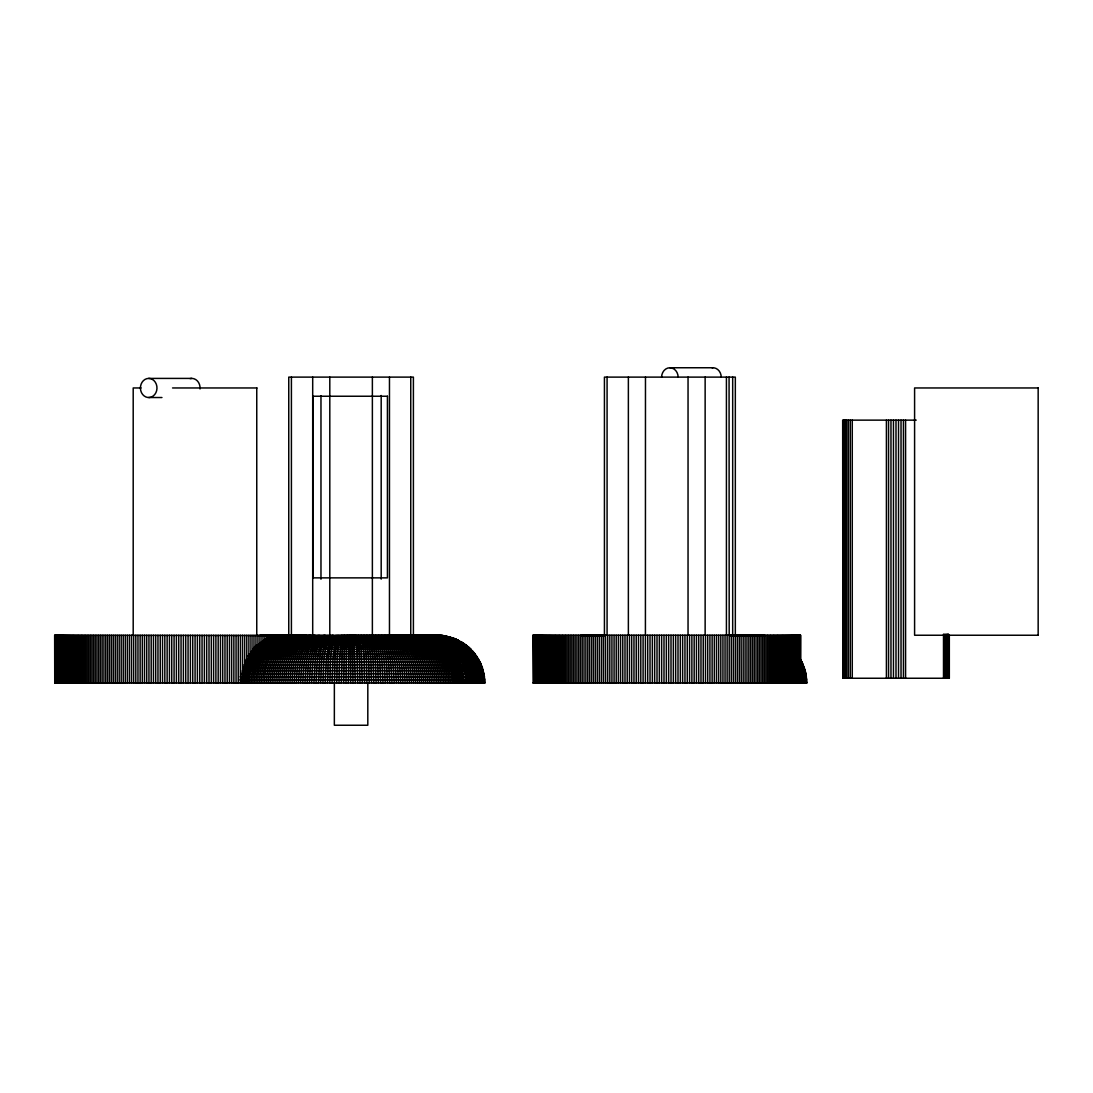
<?xml version="1.0" encoding="UTF-8"?>
<svg xmlns="http://www.w3.org/2000/svg" width="1093" height="1093" viewBox="0 0 1093 1093"><rect width="100%" height="100%" fill="white"/><g stroke="black" fill="none" stroke-linecap="round" stroke-linejoin="round"><path stroke-width="1.5" d="M345.989 683.029L346.522 649.228L347.806 635.238L356.81 635.238L357.63 636.864L359.337 653.928L359.993 683.029M348.325 683.029L349.309 635.238M338.994 683.029L339.568 659.134L341.399 640.156L343.024 635.334L347.683 635.334M341.33 683.029L342.191 651.524L344.582 635.334M343.653 683.029L344.309 651.524L346.139 635.334M332.04 683.029L332.941 659.134L335.442 641.632L337.956 635.648L343.024 635.334M334.349 683.029C335.414 667.317 333.187 649.843 339.937 635.334M336.671 683.029C337.614 667.29 335.606 650.157 341.481 635.334M325.127 683.029L326.37 659.134L329.253 643.285L332.586 636.153L338.393 635.334M327.422 683.029C328.747 667.413 326.124 648.723 335.319 635.334M329.731 683.029C330.974 667.386 328.447 649.119 336.849 635.334M318.295 683.029C320.372 671.512 316.041 635.265 333.789 635.334M320.563 683.029C322.011 667.44 319.388 647.507 330.755 635.334M322.845 683.029C324.252 667.44 321.602 647.917 332.272 635.334M313.787 683.029C315.781 669.845 312.133 638.763 329.239 635.334M316.027 683.029C317.503 667.413 315.098 646.687 327.736 635.334M304.906 683.029C306.45 667.741 304.592 635.224 326.233 635.334M307.106 683.029C308.486 667.236 306.942 645.061 321.793 635.334M309.319 683.029C310.726 667.29 308.923 645.457 323.255 635.334M311.546 683.029C312.981 667.345 310.945 645.867 324.744 635.334M298.403 683.029C299.619 667.222 299.414 636.795 320.317 635.334M300.548 683.029C301.777 666.99 301.19 643.927 317.421 635.334M302.72 683.029C304.004 667.072 303.075 644.296 318.869 635.334M292.036 683.029C292.787 666.552 294.7 636.29 315.986 635.334M294.14 683.029C295.178 666.662 295.752 642.889 313.144 635.334M296.258 683.029C297.364 666.771 297.528 643.231 314.552 635.334M285.82 683.029C286.298 665.774 289.905 636.167 311.778 635.238M287.869 683.029C288.675 666.183 290.629 641.823 309.128 635.238M289.946 683.029C290.834 666.402 292.268 642.26 310.357 635.334M279.794 683.029C279.958 665.145 285.41 635.661 307.83 635.238M281.789 683.029C282.39 665.801 285.669 641.113 304.92 635.334M283.797 683.029C284.467 665.951 287.281 641.386 306.259 635.334M272.075 683.029C272.294 664.804 278.237 639.282 299.086 635.238M273.974 683.029C273.919 664.421 281.024 635.32 303.991 635.238M275.887 683.029C276.283 665.295 281.01 640.375 300.985 635.334M277.827 683.029C278.278 665.364 282.65 640.143 302.747 635.238M264.725 683.029C263.973 662.385 275.641 632.929 300.288 635.238M266.528 683.029C266.555 664.216 274.07 638.544 295.575 635.238M268.345 683.029C268.441 664.407 275.422 638.79 296.722 635.238M270.203 683.029C270.395 664.763 276.597 639.733 297.2 635.334M257.811 683.029C257.183 662.317 269.465 634.2 293.552 635.334M259.492 683.029C259.205 663.164 269.356 636.645 292.2 635.238M261.213 683.029C261.118 663.847 269.752 638.845 291.216 635.334M262.962 683.029C262.921 664.038 271.064 638.995 292.377 635.334M251.335 683.029C251.13 663.396 261.364 640.02 282.308 635.648M252.907 683.029C252.729 663.56 262.566 640.129 283.401 635.648M254.519 683.029C254.163 662.782 265.271 637.205 287.978 635.238M256.145 683.029C256.035 663.861 265.066 640.389 285.628 635.648M245.351 683.029C244.859 661.811 258.29 637.164 281.311 635.238M246.799 683.029C246.28 661.771 259.765 636.509 283.114 635.238C260.366 637.465 247.851 662.208 248.289 683.029M249.791 683.029C248.917 660.773 264.328 633.339 289.385 635.238L287.186 635.648M241.211 683.029L242.537 670.665L246.458 659.134L478.502 659.134L472.559 651.524M242.55 683.029C241.662 660.309 258.494 634.131 283.114 635.238M243.944 683.029C243.466 661.893 256.91 637.533 279.699 635.334M350.812 635.238L350.662 683.029M357.015 635.334L423.387 635.238L436.899 637.765L448.526 645.116L456 653.928L462.216 667.673L464.361 683.029M745.303 635.334L746.205 635.334M388.507 635.334C405.64 642.862 406.268 666.716 407.265 683.029M288.935 635.334L286.038 635.648M254.573 647.097L252.702 649.228L470.905 649.228L466.219 645.116L256.554 645.116L254.573 647.097L468.624 647.097M387.086 635.334C403.877 643.231 404.055 666.826 405.134 683.029M287.322 635.238L284.904 635.648M283.797 635.648L286.967 635.238M419.043 635.238L439.782 635.334L436.981 635.238M744.893 635.648L742.12 635.334L746.874 635.648M286.065 635.334L282.595 635.334M270.285 636.864L267.84 637.765L452.475 637.765L457.981 640.156M742.475 635.334L743.445 635.334M285.683 635.334L282.704 635.648M284.385 635.238L281.625 635.648M431.339 635.334L421.707 635.238M750.235 635.648L747.626 635.334L753.856 635.648M278.551 635.648L281.639 635.238L271.31 635.648M285.341 635.238L280.587 635.648M740.289 635.648L738.021 635.334L740.111 635.334M599.142 635.648L602.571 635.334L600.112 635.648M414.22 635.648L412.102 635.334C437.186 632.97 452.734 660.787 451.819 683.029M603.172 635.648L605.522 635.334L605.618 683.029M276.597 635.648L279.904 635.238M602.503 635.648L604.88 635.334M279.548 635.648L283.456 635.238M601.478 635.648L603.896 635.334M602.134 635.648L604.525 635.334M600.467 635.648L602.912 635.334M601.109 635.648L603.541 635.334L603.541 683.029M277.567 635.648L281.639 635.238M599.483 635.648L601.97 635.334M598.527 635.648L601.041 635.334L598.185 635.648M275.655 635.648L279.603 635.238L274.739 635.648M597.256 635.648L599.811 635.334M596.669 635.648L598.923 635.334M273.537 635.648L278.783 635.238M595.781 635.648L598.076 635.334M272.977 635.648L276.707 635.238L268.728 635.648M272.13 635.648L276.707 635.238M594.592 635.648L596.723 635.334M594.906 635.648L596.915 635.238M271.023 635.648L274.985 635.238L271.515 635.334M592.952 635.648L595.644 635.334M593.759 635.648L596.436 635.334M270.517 635.648L274.548 635.238L268.017 635.648M269.739 635.648L274.985 635.238M591.668 635.648L594.414 635.334M592.16 635.648L594.879 635.334M593.909 635.238L589.25 635.648M590.657 635.648L594.141 635.334M267.334 635.648L270.395 635.334L265.421 635.648M277.321 635.334L278.264 635.238L274.001 635.334L275.969 635.238M266.255 635.648L272.99 635.238M266.023 635.648L268.892 635.334M587.952 635.648L591.668 635.334L591.559 683.029M592.748 635.334L593.704 635.238M264.465 635.648L270.668 635.238M586.394 635.648L590.439 635.334L585.151 635.648M264.274 635.648L267.198 635.334L264.492 635.334M263.413 635.648L268.454 635.238L259.287 635.648M263.235 635.648L268.728 635.238L261.473 635.648M586.19 635.648L589.127 635.334M262.306 635.648L265.9 635.334M583.402 635.648L587.214 635.334M584.386 635.648L587.815 635.334L587.747 683.029M260.448 635.648L264.274 635.334M259.984 635.648L269.643 635.238L267.744 635.334M581.913 635.648L585.534 635.334M582.678 635.648L586.19 635.334M258.809 635.648L267.539 635.238L262.156 635.334M580.725 635.648L586.982 635.238L584.209 635.334M580.834 635.648L584.892 635.334M591.04 635.334L592.256 635.238M590.234 635.334L591.573 635.238M282.527 635.238L280.997 635.334L285 635.238M270.818 635.334L272.376 635.238M280.641 635.334L282.213 635.238M279.111 635.334L280.764 635.238M589.455 635.238L585.247 635.334M277.472 635.238L275.313 635.334L277.198 635.238M586.558 635.334L588.594 635.238M266.364 635.334L268.454 635.238M272.225 635.334L274.302 635.238M265.736 635.334L267.908 635.238M271.064 635.334L273.223 635.238M269.506 635.334L271.774 635.238M269.11 635.334L271.406 635.238M286.749 635.334L289.385 635.238M263.809 635.334L266.309 635.238M268.045 635.238L262.279 635.334L266.146 635.238L263.222 635.334M584.673 635.334L587.269 635.238M262.621 635.334L266.569 635.238M271.993 635.238L261.978 635.334M269.643 635.238L266.678 635.334L266.815 640.361M661.593 377.317A9.564 8.279 -90 0 1 669.872 367.754L712.964 367.754M148.703 378.41A9.564 8.279 -90 0 1 155.875 392.742A9.564 8.279 -90 0 1 141.53 392.742A9.564 8.279 -90 0 1 148.703 378.41L191.781 378.41M141.093 387.96L133.196 387.96L133.196 635.238M172.544 387.96L256.964 387.96M1038.35 387.96L914.595 387.96L914.595 635.238L1038.35 635.238M148.703 397.524L161.955 397.524M916.221 420.136L842.676 420.136L842.84 678.247M532.919 635.238L800.595 635.238L800.582 683.029M275.327 635.648L443.348 635.648L439.878 635.334M272.799 636.153L446.436 636.153L457.639 640.156M271.283 636.864L449.483 636.864M265.435 638.872L455.398 638.872L463.213 643.285M264.178 640.156L458.254 640.156M261.937 641.632L461 641.632L466.137 645.116M259.779 643.285L463.664 643.285M250.939 651.524L473.05 651.524L466.192 645.116M800.431 659.134L799.434 659.134L804.448 670.665L806.074 683.029M245.256 661.893L479.977 661.893L482.382 667.673M244.19 664.735L481.262 664.735L479.923 661.893M804.311 683.029L802.699 670.665L799.461 661.893L801.893 661.893L803.205 664.735L799.775 664.735L802.426 673.712L803.314 683.029M243.288 667.673L482.368 667.673L484.814 679.901L239.968 679.901M242.537 670.665L483.284 670.665M799.311 670.665L805.213 670.665L806.743 679.901L799.311 679.901M240.651 673.712L483.994 673.712L482.027 667.673M799.284 673.712L805.924 673.712L804.926 670.665M240.228 676.799L484.513 676.799M806.429 676.799L799.775 676.799L800.158 683.029L800.24 635.238M842.676 678.247L949.325 678.247L949.325 635.238M54.65 683.029L484.923 683.029L484.213 676.799M532.919 683.029L806.853 683.029L806.142 676.799M762.163 635.334L757.217 635.238L760.345 635.648M758.788 635.334L753.419 635.238L757.422 635.648M432.992 635.238L440.11 635.334L434.249 635.238L437.337 635.648M436.134 635.648L430.177 635.238L433.429 635.648M753.268 635.334L748.118 635.238M435.588 635.238L438.348 635.334L434.973 635.238M434.631 635.238L439.413 635.648M433.702 635.238L438.553 635.334M432.336 635.238L437.897 635.648M432.022 635.238L434.427 635.334M435.178 635.238L437.528 635.334L433.443 635.238M430.382 635.238L433.047 635.334L431.831 635.238M434.112 635.238L436.271 635.334L431.503 635.238L435.492 635.648M428.948 635.238L434.14 635.648M429.672 635.334L427.623 635.238L430.328 635.648M427.172 635.238L432.691 635.648M437.282 635.334L435.287 635.238L438.43 635.648M432.828 635.238L434.768 635.334L433.279 635.238M424.685 635.238L426.202 635.238M431.311 635.238L433.047 635.334M430.956 635.238L432.65 635.334M421.406 635.238C445.52 635.457 461.137 660.828 460.481 683.029M429.795 635.238L431.093 635.334M427.869 635.238L428.524 635.238C452.106 636.823 468.528 660.541 467.941 683.029M414.834 635.238C437.624 637.11 449.045 662.645 448.676 683.029M413.154 635.238L416.529 635.648M412.116 635.238L415.395 635.648M425.45 635.238L426.543 635.334M410.749 377.112L410.749 635.238C433.634 636.659 444.059 663.041 443.744 683.029M761.534 635.334L765.168 635.648M762.108 635.334L765.278 635.648M439.618 635.334L442.884 635.648M760.154 635.334L763.529 635.648M760.578 635.334L764.553 635.648M438.839 635.334L442.638 635.648M438.238 635.334L450.33 637.765M758.638 635.334L762.053 635.648M759.198 635.334L762.982 635.648M437.897 635.334L441.053 635.648M440.684 635.648L54.65 635.238L54.746 683.029M761.329 635.648L757.722 635.334L757.722 683.029M756.137 635.334L759.048 635.648M759.813 635.648L756.342 635.334L759.444 635.334L759.416 683.029M758.665 635.648L752.093 635.238L755.085 635.648M433.648 635.334L436.749 635.648M753.692 635.334L757.189 635.648M431.776 635.334C455.781 636.304 473.788 659.885 473.173 683.029M752.571 635.334L756.069 635.648M751.601 635.334L754.621 635.648M408.454 635.238C430.273 638.189 438.648 663.875 438.566 683.029M750.085 635.334L753.569 635.648M428.155 635.334C451.505 637.069 467.339 660.869 466.779 683.029M751.41 635.648L748.391 635.238M752.244 635.648L748.842 635.238L748.814 683.029M747.94 635.334L751.11 635.648M746.765 635.334L749.661 635.648M425.163 635.334L427.746 635.648M423.961 635.334L423.087 635.238L425.901 635.648M407.32 635.238C428.948 638.408 436.804 664.079 436.79 683.029M745.877 635.334L748.76 635.648M424.275 635.334L426.83 635.648M744.975 635.334L747.831 635.648M422.117 635.334L424.945 635.648M743.09 635.334L745.904 635.648M422.554 635.238L423.374 635.334M423.975 635.648L420.846 635.238M421.174 635.334C443.826 637.656 456.724 662.126 456.287 683.029M743.882 635.648L741.122 635.334L741.245 683.029M421.953 635.648L420.19 635.334M419.206 635.334C441.654 637.861 453.718 662.467 453.335 683.029M740.48 635.334L742.83 635.648M739.073 635.334L741.382 635.648M739.455 635.334L741.778 635.648M417.526 635.334L419.849 635.648M740.685 635.648L736.245 635.334L738.458 635.648M418.769 635.648L416.187 635.238M739.182 635.648L737.338 635.334L737.324 683.029M415.408 635.334C437.159 638.722 447.297 663.246 447.064 683.029M738.048 635.648L734.742 635.334L736.901 635.648M405.011 635.238C426.243 638.872 433.033 664.476 433.142 683.029M735.138 635.334L737.31 635.648M733.608 635.334L735.726 635.648M411.678 635.334C433.238 638.736 442.173 663.724 442.05 683.029M732.46 635.334L734.537 635.648M410.531 635.334C431.94 638.899 440.397 663.916 440.329 683.029M733.321 635.648L731.285 635.334L731.272 683.029M403.836 635.238C424.835 639.118 431.107 664.681 431.298 683.029M730.097 635.334L732.091 635.648M728.894 635.334L730.848 635.648M406.979 635.334C427.882 639.419 434.891 664.462 434.987 683.029M446.436 636.153L443.211 635.648L451.546 637.765M442.419 635.648L446.19 636.153M442.269 635.648L445.316 636.153M442.173 635.648L448.226 636.864M403.262 635.334C423.592 640.006 429.125 665.009 429.412 683.029M441.285 635.648C464.265 638.326 482.368 660.09 481.904 683.029M440.93 635.648L446.9 636.864M440.137 635.648C462.776 638.763 480.087 660.445 479.622 683.029M419.958 635.238C442.624 637.656 455.262 662.153 454.825 683.029M439.236 635.648C462.052 638.435 479.417 660.418 478.953 683.029M438.744 635.648C461.519 638.462 478.72 660.486 478.242 683.029M438.238 635.648C460.959 638.503 477.969 660.568 477.491 683.029M437.692 635.648C460.372 638.531 477.176 660.664 476.712 683.029M437.118 635.648C459.757 638.558 476.357 660.746 475.879 683.029M436.531 635.648C459.115 638.599 475.496 660.841 475.018 683.029M435.902 635.648C458.445 638.64 474.594 660.951 474.116 683.029M434.59 635.648C457.011 638.722 472.668 661.156 472.203 683.029M399.41 635.334C419.07 640.703 423.128 665.528 423.619 683.029M433.894 635.648C456.246 638.777 471.657 661.265 471.192 683.029M401.432 635.238C421.953 639.665 427.172 665.063 427.5 683.029M433.17 635.648C455.453 638.831 470.605 661.374 470.14 683.029M432.418 635.648C454.647 638.886 469.512 661.497 469.061 683.029M395.42 635.334C414.302 641.482 416.925 666.006 417.635 683.029M425.56 635.648C447.133 639.446 459.456 662.549 459.115 683.029M400.202 635.238C420.477 639.951 425.177 665.254 425.573 683.029M394.067 635.334C412.648 641.769 414.821 666.156 415.6 683.029M424.603 635.648C446.067 639.528 458.049 662.7 457.721 683.029M392.688 635.334C410.462 641.564 412.949 666.334 413.537 683.029M391.308 635.334C409.274 642.37 410.544 666.443 411.474 683.029M389.914 635.334C407.32 642.452 408.495 666.593 409.369 683.029M418.113 635.238L417.157 635.238C439.359 638.216 450.589 662.741 450.261 683.029M445.766 636.153L456.888 640.156L467.135 647.097M444.947 636.153L450.685 637.765M443.539 636.153C464.867 640.648 480.647 661.402 480.251 683.029M385.665 635.334C402.156 643.709 401.8 666.921 402.989 683.029M384.217 635.334C400.284 644.064 399.573 667.017 400.83 683.029M426.461 635.238C450.125 636.536 466.192 660.678 465.591 683.029M397.715 635.238C417.417 640.566 421.106 665.61 421.652 683.029M382.769 635.334C398.399 644.433 397.346 667.113 398.644 683.029M381.307 635.334C396.472 644.815 395.106 667.181 396.458 683.029M449.086 636.864L452.065 637.765M379.845 635.334C394.505 645.212 392.865 667.249 394.259 683.029M448.048 636.864L450.999 637.765M447.037 636.864C467.189 642.288 481.712 662.29 481.398 683.029M446.49 636.864C466.697 642.178 481.152 662.317 480.838 683.029M396.445 635.238C415.846 640.894 419.029 665.774 419.657 683.029M378.369 635.334C392.51 645.608 390.611 667.317 392.032 683.029M376.88 635.334C390.474 646.004 388.357 667.358 389.805 683.029M375.391 635.334C388.411 646.414 386.102 667.399 387.564 683.029M452.256 637.765L455.139 638.872M451.177 637.765C469.785 644.528 484.021 662.891 483.557 683.029M450.562 637.765C469.416 644.05 482.628 663.246 482.382 683.029M373.888 635.334C386.307 646.837 383.848 667.413 385.31 683.029M370.869 635.334C381.976 647.657 379.339 667.44 380.774 683.029M455.043 638.872L465.55 645.116M457.175 640.156L451.682 637.765L465.044 645.116L475.578 656.483M369.338 635.334C379.749 648.067 377.085 667.44 378.492 683.029M367.822 635.334C377.495 648.477 374.844 667.427 376.211 683.029M366.292 635.334C375.2 648.873 372.617 667.399 373.902 683.029M460.891 641.632L472.791 651.524M460.235 641.632L467.708 647.097L474.403 653.928M460.153 641.632L462.626 643.285M364.748 635.334C372.877 649.256 370.377 667.372 371.606 683.029M355.307 635.238L356.974 649.228L357.671 683.029M463.282 643.285L465.741 645.116M363.218 635.334C370.5 649.611 368.163 667.345 369.284 683.029M361.674 635.334C368.109 649.966 365.95 667.304 366.975 683.029M413.823 635.238C435.656 638.435 445.671 663.26 445.425 683.029M468.378 647.097L470.837 649.228M360.116 635.334C365.677 650.28 363.75 667.276 364.652 683.029M601.628 635.334L601.505 683.029M353.818 635.238L355.334 683.029M469.034 649.228C477.819 658.123 482.833 670.542 482.819 683.029M358.572 635.334L361.155 649.228L362.329 683.029M472.094 651.524L477.518 659.134L481.617 667.673M474.54 653.928L476.411 656.483M474.321 653.928L479.24 661.893M476.589 656.483L481.18 664.735M476.343 656.483L478.174 659.134M475.974 656.483L477.614 659.134M800.24 659.134L801.907 661.893M478.324 659.134L479.991 661.893M799.912 659.134L801.565 661.893M477.996 659.134L479.649 661.893M799.693 659.134L801.169 661.893M476.876 659.134L481.603 670.665L483.202 683.029M801.388 661.893L803.109 664.735M479.458 661.893L481.917 667.673M800.595 661.893L803.874 670.665L805.486 683.029M800.267 661.893L803.519 670.665L805.131 683.029M799.885 661.893L803.136 670.665L804.735 683.029M352.315 635.238L352.998 683.029M803 664.735L804.311 667.673M802.672 664.735L804.011 667.673M480.934 664.735L482.218 667.673M802.18 664.735L804.885 673.712L805.801 683.029M480.264 664.735L482.519 670.665L484.131 679.901M800.267 664.735L802.931 673.712L803.833 683.029M805.213 670.665L804.216 667.673L799.721 667.673L802.18 683.029M803.847 667.673L805.049 670.665M803.765 667.673L806.265 676.799L805.828 673.712M481.849 667.673L484.349 676.799L483.898 673.712M800.308 667.673L802.768 683.029M482.259 670.665L483.871 683.029M799.98 670.665L801.538 683.029M805.377 673.712L806.689 683.029M483.461 673.712L484.718 683.029M799.994 673.712L800.868 683.029M806.197 679.901L806.374 683.029M484.267 679.901L484.377 683.029M484.035 679.901L484.144 683.029M463.104 683.029C464.142 660.855 447.242 636.29 424.972 635.238C447.911 637.561 462.325 661.415 461.806 683.029M383.056 683.029C381.594 667.427 384.162 647.247 372.371 635.334L372.371 377.112M1038.159 387.96L1038.159 635.238M949.23 635.238L949.23 678.247M948.929 635.238L948.929 678.247M948.423 634.104L948.423 678.247M947.74 634.104L947.74 678.247M946.866 634.104L946.866 678.247M945.841 634.104L945.841 678.247M944.68 634.104L944.68 678.247M943.505 634.104L943.505 678.247M905.578 420.136L905.578 678.247M903.433 420.136L903.433 678.247M901.028 420.136L901.028 678.247M898.528 420.136L898.528 678.247M896 420.136L896 678.247M893.459 420.136L893.459 678.247M890.973 420.136L890.973 678.247M888.568 420.136L888.568 678.247M886.409 420.136L886.409 678.247M852.267 420.136L852.267 678.247M850.272 420.136L850.272 678.247M848.359 420.136L848.359 678.247M846.679 420.136L846.679 678.247M845.272 420.136L845.272 678.247M844.151 420.136L844.151 678.247M843.331 420.136L843.331 678.247M800.5 635.238L800.39 683.029M800.049 635.238L799.898 683.029M799.816 683.029L799.639 635.238L799.543 683.029M799.229 635.238L799.229 683.029M798.874 635.238L798.874 683.029M798.477 635.238L798.477 683.029M798.054 635.238L798.054 683.029M797.576 635.238L797.576 683.029M797.07 635.238L797.07 683.029M796.51 635.238L796.51 683.029M795.923 635.238L795.923 683.029M795.294 635.238L795.294 683.029M794.625 635.238L794.625 683.029M793.914 635.238L793.914 683.029M793.163 635.238L793.163 683.029M792.37 635.238L792.37 683.029M791.551 635.238L791.551 683.029M790.69 635.238L790.69 683.029M789.788 635.238L789.788 683.029M788.845 635.238L788.845 683.029M787.875 635.238L787.875 683.029M786.864 635.238L786.864 683.029M785.812 635.238L785.812 683.029M784.733 635.238L784.733 683.029M783.599 635.238L783.599 683.029M782.451 635.238L782.451 683.029M781.263 635.238L781.263 683.029M780.033 635.238L780.033 683.029M778.762 635.238L778.762 683.029M777.478 635.238L777.478 683.029M776.139 635.238L776.139 683.029M774.787 635.238L774.787 683.029M773.393 635.238L773.393 683.029M771.959 635.238L771.959 683.029M770.497 635.238L770.497 683.029M769.007 635.238L769.007 683.029M767.491 635.238L767.491 683.029M765.933 635.238L765.933 683.029M764.349 635.238L764.349 683.029M762.736 635.238L762.736 683.029M761.097 635.238L761.097 683.029M756.001 635.238L756.001 683.029M754.238 635.238L754.238 683.029M752.462 635.238L752.462 683.029M750.645 635.238L750.645 683.029M746.956 635.238L746.956 683.029M745.084 635.238L745.084 683.029M743.172 635.238L743.172 683.029M739.292 635.238L739.292 683.029M735.329 683.029L735.329 377.112L604.429 377.112L604.429 635.238M733.307 635.238L733.307 683.029M732.679 377.112L732.679 635.238M729.072 377.112L729.209 683.029M727.132 635.238L727.132 683.029M726.421 377.112L726.421 635.238M725.042 635.238L725.042 683.029M722.938 635.238L722.938 683.029M720.806 635.238L720.806 683.029M718.661 635.238L718.661 683.029M716.502 635.238L716.502 683.029M714.316 635.238L714.316 683.029M712.13 635.238L712.13 683.029M709.931 635.238L709.931 683.029M707.704 635.238L707.704 683.029M705.477 635.238L705.477 683.029M705.135 377.112L705.135 635.238M703.236 635.238L703.236 683.029M700.982 635.238L700.982 683.029M698.728 635.238L698.728 683.029M696.446 635.238L696.446 683.029M694.164 635.238L694.164 683.029M691.883 635.238L691.883 683.029M689.574 635.238L689.574 683.029M688.043 377.112L688.043 635.238M687.278 635.238L687.278 683.029M684.956 635.238L684.956 683.029M682.647 635.238L682.647 683.029M680.324 635.238L680.324 683.029M678.002 635.238L678.002 683.029M675.665 635.238L675.665 683.029M673.343 635.238L673.343 683.029M671.006 635.238L671.006 683.029M668.67 635.238L668.67 683.029M666.334 635.238L666.334 683.029M663.997 635.238L663.997 683.029M661.661 635.238L661.661 683.029M659.325 635.238L659.325 683.029M657.002 635.238L657.002 683.029M654.666 635.238L654.666 683.029M652.343 635.238L652.343 683.029M650.021 635.238L650.021 683.029M647.712 635.238L647.712 683.029M645.471 377.112L645.403 683.029M643.094 635.238L643.094 683.029M640.799 635.238L640.799 683.029M638.517 635.238L638.517 683.029M636.235 635.238L636.235 683.029M633.967 635.238L633.967 683.029M631.699 635.238L631.699 683.029M629.459 635.238L629.459 683.029M628.366 377.112L628.366 635.238M627.218 635.238L627.218 683.029M624.991 635.238L624.991 683.029M622.778 635.238L622.778 683.029M620.578 635.238L620.578 683.029M618.392 635.238L618.392 683.029M616.22 635.238L616.22 683.029M614.075 635.238L614.075 683.029M611.93 635.238L611.93 683.029M609.812 635.238L609.812 683.029M607.708 635.238L607.708 683.029M607.08 377.112L607.08 635.238M599.47 635.238L599.47 683.029M597.461 635.238L597.461 683.029M595.466 635.238L595.466 683.029M593.513 635.238L593.513 683.029M589.646 635.238L589.646 683.029M585.875 635.238L585.875 683.029M584.017 635.238L584.017 683.029M582.2 635.238L582.2 683.029M580.397 635.238L580.397 683.029M578.634 635.238L578.634 683.029M576.885 635.238L576.885 683.029M575.164 635.238L575.164 683.029M573.483 635.238L573.483 683.029M571.817 635.238L571.817 683.029M570.191 635.238L570.191 683.029M568.579 635.238L568.579 683.029M567.007 635.238L567.007 683.029M565.464 635.238L565.464 683.029M563.961 635.238L563.961 683.029M562.471 635.238L562.471 683.029M561.023 635.238L561.023 683.029M559.616 635.238L559.616 683.029M558.222 635.238L558.222 683.029M556.884 635.238L556.884 683.029M555.558 635.238L555.558 683.029M554.274 635.238L554.274 683.029M553.031 635.238L553.031 683.029M551.815 635.238L551.815 683.029M550.64 635.238L550.64 683.029M549.492 635.238L549.492 683.029M548.385 635.238L548.385 683.029M547.306 635.238L547.306 683.029M546.281 635.238L546.281 683.029M545.284 635.238L545.284 683.029M544.314 635.238L544.314 683.029M543.385 635.238L543.385 683.029M542.497 635.238L542.497 683.029M541.65 635.238L541.65 683.029M540.844 635.238L540.844 683.029M540.065 635.238L540.065 683.029M539.341 635.238L539.341 683.029M538.644 635.238L538.644 683.029M537.988 635.238L537.988 683.029M537.373 635.238L537.373 683.029M536.786 635.238L536.786 683.029M536.253 635.238L536.253 683.029M535.748 635.238L535.748 683.029M535.297 635.238L535.297 683.029M534.873 635.238L534.873 683.029M534.504 635.238L534.504 683.029M534.163 635.238L534.163 683.029M533.698 635.238L533.862 683.029M533.466 635.238L533.603 683.029M533.275 683.029L532.947 635.238M413.4 635.238L413.4 377.112L288.757 377.112L288.757 635.238M389.463 377.112L389.463 635.238M381.184 395.488L381.184 579.126M367.822 682.619L367.808 725.246L334.349 725.246L334.362 682.619M329.799 377.112L329.799 635.238M320.973 395.789L320.973 579.194M312.694 377.112L312.694 635.238M291.407 377.112L291.407 635.238M268.7 635.238L268.7 638.654M264.902 635.238L264.902 640.361M262.976 635.238L262.976 642.056M261.022 635.238L261.022 643.763M259.055 635.238L259.055 645.471M257.06 635.238L257.06 647.179M256.759 387.96L256.759 635.238M255.038 635.238L255.038 648.887M253.002 635.238L253.002 652.302M250.953 635.238L250.953 652.302M248.876 635.238L248.876 655.718M246.772 635.238L246.772 660.841M244.668 635.238L244.668 664.257M242.537 635.238L242.537 672.796M240.392 635.238L240.392 683.029M238.233 635.238L238.233 683.029M236.061 635.238L236.061 683.029M233.861 635.238L233.861 683.029M231.661 635.238L231.661 683.029M229.448 635.238L229.448 683.029M227.207 635.238L227.207 683.029M224.967 635.238L224.967 683.029M222.712 635.238L222.712 683.029M220.458 635.238L220.458 683.029M218.176 635.238L218.176 683.029M215.895 635.238L215.895 683.029M213.613 635.238L213.613 683.029M211.318 635.238L211.318 683.029M209.009 635.238L209.009 683.029M206.7 635.238L206.7 683.029M204.377 635.238L204.377 683.029M202.055 635.238L202.055 683.029M199.732 635.238L199.732 683.029M197.396 635.238L197.396 683.029M195.073 635.238L195.073 683.029M192.737 635.238L192.737 683.029M190.401 635.238L190.401 683.029M188.064 635.238L188.064 683.029M185.728 635.238L185.728 683.029M183.392 635.238L183.392 683.029M181.055 635.238L181.055 683.029M178.733 635.238L178.733 683.029M176.397 635.238L176.397 683.029M174.074 635.238L174.074 683.029M171.751 635.238L171.751 683.029M169.442 635.238L169.442 683.029M167.133 635.238L167.133 683.029M164.824 635.238L164.824 683.029M162.529 635.238L162.529 683.029M160.247 635.238L160.247 683.029M157.966 635.238L157.966 683.029M155.698 635.238L155.698 683.029M153.444 635.238L153.444 683.029M151.189 635.238L151.189 683.029M148.949 635.238L148.949 683.029M146.722 635.238L146.722 683.029M144.508 635.238L144.508 683.029M142.309 635.238L142.309 683.029M140.136 635.238L140.136 683.029M137.964 635.238L137.964 683.029M135.805 635.238L135.805 683.029M133.66 635.238L133.66 683.029M131.543 635.238L131.543 683.029M129.439 635.238L129.439 683.029M127.348 635.238L127.348 683.029M125.285 635.238L125.285 683.029M123.236 635.238L123.236 683.029M121.2 635.238L121.2 683.029M119.192 635.238L119.192 683.029M117.211 635.238L117.211 683.029M115.243 635.238L115.243 683.029M113.289 635.238L113.289 683.029M111.377 635.238L111.377 683.029M109.478 635.238L109.478 683.029M107.606 635.238L107.606 683.029M105.761 635.238L105.761 683.029M103.931 635.238L103.931 683.029M102.141 635.238L102.141 683.029M100.365 635.238L100.365 683.029M98.616 635.238L98.616 683.029M96.908 635.238L96.908 683.029M95.214 635.238L95.214 683.029M93.547 635.238L93.547 683.029M91.921 635.238L91.921 683.029M90.323 635.238L90.323 683.029M88.738 635.238L88.738 683.029M87.208 635.238L87.208 683.029M85.691 635.238L85.691 683.029M84.216 635.238L84.216 683.029M82.767 635.238L82.767 683.029M81.347 635.238L81.347 683.029M79.967 635.238L79.967 683.029M78.614 635.238L78.614 683.029M77.289 635.238L77.289 683.029M76.018 635.238L76.018 683.029M74.761 635.238L74.761 683.029M73.545 635.238L73.545 683.029M72.37 635.238L72.37 683.029M71.223 635.238L71.223 683.029M70.116 635.238L70.116 683.029M69.05 635.238L69.05 683.029M68.012 635.238L68.012 683.029M67.015 635.238L67.015 683.029M66.045 635.238L66.045 683.029M65.129 635.238L65.129 683.029M64.241 635.238L64.241 683.029M63.394 635.238L63.394 683.029M62.574 635.238L62.574 683.029M61.809 635.238L61.809 683.029M61.071 635.238L61.071 683.029M60.375 635.238L60.375 683.029M59.719 635.238L59.719 683.029M59.104 635.238L59.104 683.029M58.53 635.238L58.53 683.029M57.984 635.238L57.984 683.029M57.492 635.238L57.492 683.029M57.027 635.238L57.027 683.029M56.604 635.238L56.604 683.029M56.235 635.238L56.235 683.029M55.893 635.238L55.893 683.029M55.593 635.238L55.593 683.029M55.333 635.238L55.333 683.029M55.196 635.238L55.128 683.029M54.951 635.238L55.005 683.029M669.872 367.754A9.564 8.279 -90 0 1 678.152 377.317M712.103 367.808A9.564 8.279 -90 0 1 721.243 377.317M190.059 378.615A9.564 8.279 -90 0 1 200.019 388.971M249.313 653.928L247.824 656.483L476.849 656.483L472.914 651.524L475.045 653.928L249.313 653.928M268.878 635.238L264.629 635.334L268.728 635.238M387.428 396.24L313.049 396.24L313.049 577.869L387.428 577.869L387.428 396.24"/></g></svg>
